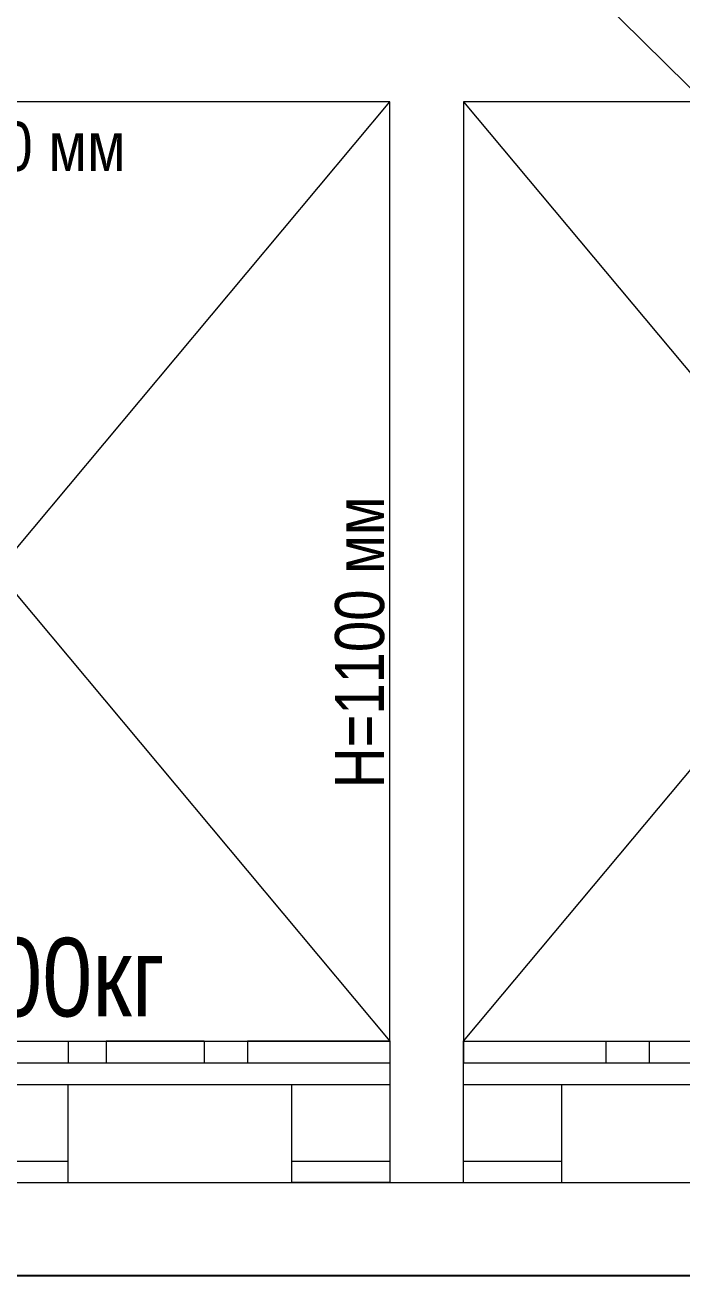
# Model space of a CAD drawing. Header units: millimetres. Extents: x 2140 to 223837, y 2113 to 170313.
# Drawn here: x 221485 to 222154, y 113609 to 114882 of the extents above; entities that cross this region are included whole.
import ezdxf

# ---------------------------------------------------------------- set-up
doc = ezdxf.new("R2010")
doc.units = ezdxf.units.MM
for name, color, linetype, lineweight in [('1.Балка', 5, 'Continuous', 0), ('20.Груз', 7, 'Continuous', 0), ('25.Размера', 7, 'Continuous', 0), ('37.Паллеты', 32, 'Continuous', 0), ('52.Труба СВЖ', 7, 'Continuous', 0), ('7.Поддон', 32, 'Continuous', 0)]:
    doc.layers.add(name, color=color, linetype=linetype, lineweight=lineweight)
doc.styles.add('Arial Narrow', font='ARIALN.TTF')
doc.styles.add('GOST', font='isocpeur.ttf')
doc.styles.add('Курсив', font='isocpeui.ttf')
doc.dimstyles.new('80', dxfattribs={"dimtxt": 80, "dimasz": 80, "dimexe": 0.18, "dimexo": 0, "dimgap": 20, "dimtad": 1, "dimdec": 0, "dimzin": 0, "dimdsep": 46, "dimtxsty": 'Курсив', "dimcen": 0.09, "dimadec": 0, "dimazin": 0, "dimtfac": 1, "dimtdec": 0, "dimtofl": 0, "dimtmove": 0, "dimatfit": 3, "dimfxl": 0.18, "dimtolj": 1, "dimtzin": 0, "dimarcsym": 0})
doc.dimstyles.new('blok40', dxfattribs={"dimtxt": 40, "dimasz": 80, "dimexe": 0.18, "dimexo": 0, "dimgap": 5, "dimtad": 1, "dimtoh": 1, "dimdec": 0, "dimzin": 0, "dimdsep": 46, "dimtxsty": 'GOST', "dimblk": 'NONE', "dimcen": 0.09, "dimse1": 1, "dimse2": 1, "dimsd1": 1, "dimsd2": 1, "dimadec": 0, "dimazin": 0, "dimtfac": 1, "dimtdec": 0, "dimtofl": 0, "dimtmove": 0, "dimatfit": 2, "dimldrblk": 'NONE', "dimfxl": 0.18, "dimtolj": 1, "dimtzin": 0, "dimarcsym": 0})

# ---------------------------------------------------------------- blocks, each defined once
blk = doc.blocks.new('*U1726')
at = {"layer": '1.Балка', "color": 0}
blk.add_line((5, -40.7), (2705, -40.7), dxfattribs=at)
at = {"layer": '1.Балка', "color": 0, "linetype": 'Continuous', "lineweight": 25}
blk.add_line((2705, -135.7), (5, -135.7), dxfattribs=at)
blk = doc.blocks.new('*D1173')
at = {"layer": 'Defpoints', "color": 0, "linetype": 'ByBlock', "transparency": 16777216}
for p in [(1350, 500, 0), (1350, 0, 0), (1350, 0)]:
    blk.add_point(p, dxfattribs=at)
at = {"layer": '25.Размера', "color": 0, "linetype": 'ByBlock', "transparency": 16777216, "insert": (1350, 208.6), "char_height": 80, "attachment_point": 5, "style": 'Arial Narrow'}
blk.add_mtext('\\A1;Р=500кг', dxfattribs=at)
blk = doc.blocks.new('поддон')
at = {"layer": '7.Поддон', "color": 0, "linetype": 'ByBlock'}
for p, q in [((0, 0), (0, 144)), ((0, 144), (0, 122)), ((0, 144), (145, 144)), ((145, 144), (145, 122)), ((189, 144), (289, 144)), ((189, 144), (189, 122)), ((289, 144), (289, 122)), ((327.5, 122), (327.5, 144)), ((327.5, 144), (472.5, 144)), ((472.5, 144), (472.5, 122)), ((611, 144), (511, 144)), ((511, 144), (511, 122)), ((611, 144), (611, 122)), ((800, 144), (655, 144)), ((655, 144), (655, 122)), ((800, 144), (800, 0)), ((0, 122), (800, 122)), ((0, 100), (800, 100)), ((100, 0), (100, 100)), ((327.5, 0), (327.5, 100)), ((472.5, 0), (472.5, 100)), ((700, 0), (700, 100)), ((0, 22), (100, 22)), ((327.5, 22), (472.5, 22)), ((700, 22), (800, 22)), ((0, 0), (100, 0)), ((400, 0), (327.5, 0)), ((400, 0), (472.5, 0)), ((800, 0), (700, 0))]:
    blk.add_line(p, q, dxfattribs=at)
blk = doc.blocks.new('*D1174')
at = {"layer": 'Defpoints', "color": 0, "linetype": 'ByBlock', "transparency": 16777216}
for p in [(950, 1100), (1750, 1100), (1750, 1100)]:
    blk.add_point(p, dxfattribs=at)
at = {"layer": '25.Размера', "color": 0, "linetype": 'ByBlock', "transparency": 16777216, "insert": (1350, 1054.5), "char_height": 50, "attachment_point": 5, "style": 'Arial Narrow'}
blk.add_mtext('\\A1;В=800 мм', dxfattribs=at)
blk = doc.blocks.new('_None')
blk = doc.blocks.new('*D1175')
at = {"layer": 'Defpoints', "color": 0, "linetype": 'ByBlock', "transparency": 16777216}
for p in [(1750, 1100), (1750, 1100), (1750, 0)]:
    blk.add_point(p, dxfattribs=at)
at = {"layer": '25.Размера', "color": 0, "linetype": 'ByBlock', "transparency": 16777216, "insert": (1719.5, 550), "char_height": 50, "attachment_point": 5, "rotation": 90, "style": 'Arial Narrow'}
blk.add_mtext('\\A1;Н=1100 мм', dxfattribs=at)
blk = doc.blocks.new('*D1177')
at = {"layer": 'Defpoints', "color": 0, "linetype": 'ByBlock', "transparency": 16777216}
for p in [(1825, 1100), (2625, 1100), (2625, 1100)]:
    blk.add_point(p, dxfattribs=at)
at = {"layer": '25.Размера', "color": 0, "linetype": 'ByBlock', "transparency": 16777216, "insert": (2225, 1054.5), "char_height": 50, "attachment_point": 5, "style": 'Arial Narrow'}
blk.add_mtext('\\A1;В=800 мм', dxfattribs=at)
blk = doc.blocks.new('*U712')
at = {"layer": '52.Труба СВЖ', "color": 3}
blk.add_line((2832.3, 336.6), (-28.3, 3166.8), dxfattribs=at)
blk = doc.blocks.new('*U1164')
at = {"layer": '20.Груз', "color": 0, "linetype": 'ByBlock'}
for p, q in [((950, 144), (1750, 1100)), ((950, 1100), (1750, 144)), ((1825, 144), (2625, 1100)), ((1825, 1100), (2625, 144))]:
    blk.add_line(p, q, dxfattribs=at)
for points in [[(950, 144), (1750, 144), (1750, 1100), (950, 1100)], [(1825, 144), (2625, 144), (2625, 1100), (1825, 1100)]]:
    blk.add_lwpolyline(points, close=True, dxfattribs=at)
at = {"layer": '7.Поддон', "color": 0, "linetype": 'ByBlock'}
for p in [(950, 0), (1825, 0)]:
    blk.add_blockref('поддон', p, dxfattribs=at)
at = {"layer": '25.Размера', "color": 0, "linetype": 'ByBlock'}
for base, p1, p2, picture, middle in [((1750, 1100), (950, 1100), (1750, 1100), '*D1174', (1350, 1054.5)), ((2625, 1100), (1825, 1100), (2625, 1100), '*D1177', (2225, 1054.5))]:
    dim = blk.add_linear_dim(base=base, p1=p1, p2=p2, text='В=<> мм', dimstyle='blok40', override={"dimtxt": 50, "dimgap": 20, "dimtad": 4, "dimtxsty": 'Arial Narrow'}, dxfattribs=at)
    dim.commit()
    dim.dimension.update_dxf_attribs({"geometry": picture, "text_midpoint": middle})
dim = blk.add_linear_dim(base=(1750, 1100), p1=(1750, 0), p2=(1750, 1100), angle=90, text='Н=<> мм', dimstyle='blok40', override={"dimtxt": 50, "dimtxsty": 'Arial Narrow'}, dxfattribs=at)
dim.commit()
dim.dimension.update_dxf_attribs({"geometry": '*D1175', "text_midpoint": (1719.5, 550)})
dim = blk.add_linear_dim(base=(1350, 0, 0), p1=(1350, 500), p2=(1350, 0), angle=90, text='Р=<>кг', dimstyle='80', override={"dimtih": 1, "dimtxsty": 'Arial Narrow', "dimse1": 1, "dimse2": 1, "dimsd1": 1, "dimsd2": 1, "dimtmove": 2}, dxfattribs=at)
dim.commit()
dim.dimension.update_dxf_attribs({"geometry": '*D1173', "text_midpoint": (1350, 208.6, 0), "dimtype": 160})

msp = doc.modelspace()

# ---------------------------------------------------------------- block references
at = {"color": 0}
msp.add_blockref('*U712', (220041.7, 113777.5), dxfattribs=at)
at = {"layer": '1.Балка', "color": 1}
msp.add_blockref('*U1726', (220101.7, 113744.5), dxfattribs=at)
at = {"layer": '37.Паллеты', "color": 1, "lineweight": 0}
msp.add_blockref('*U1164', (220106.7, 113703.8), dxfattribs=at)

doc.saveas('drawing.dxf')
